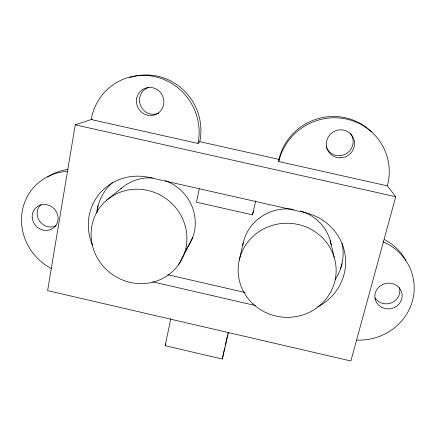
<?xml version="1.0" encoding="UTF-8"?>
<svg xmlns="http://www.w3.org/2000/svg" width="436" height="436" viewBox="0 0 436 436"><rect width="100%" height="100%" fill="white"/><g stroke="black" fill="none" stroke-linecap="round" stroke-linejoin="round"><path stroke-width="0.65" d="M92.356 119.164L75.254 124.832L47.617 290.621L350.882 360.986L395.73 196.729L387.364 185.861L278.778 161.543L278.931 159.369A55.061 53.65 -25.7 0 1 317.544 118.783A55.061 53.65 -25.7 0 1 371.57 131.977M97.015 211.019L97.969 205.688M228.371 332.663L222.316 359.046L165.168 345.715L170.841 318.623M199.274 188.892L196.483 202.179L252.542 214.877L255.725 200.947M222.316 359.046L224.66 347.944M252.542 214.877L253.262 211.487M239.266 260.069L243.228 242.852M225.254 345.301L227.538 335.355M227.837 334.031L228.142 332.706M340.625 268.968L341.998 263.709M165.168 345.715L165.947 343.846M184.27 253.834L192.81 237.211M178.673 264.581L187.649 247.119A44.581 42.842 36.6 0 0 165.255 180.635M198.015 143.455A55.71 53.857 58.8 0 0 154.971 76.676A55.71 53.857 58.8 0 0 91.228 119.54L198.015 143.455L199.813 141.656L278.931 159.369M106.651 200.238L121.775 188.009M75.254 124.832L395.73 196.729M167.697 274.696L245.141 292.512M152.698 281.858L255.452 305.549M330.161 240.231L334.21 257.398M317.664 306.835A52.756 50.745 1.1 0 0 345.181 255.501A52.756 50.745 1.1 0 0 304.862 212.605L149.308 177.457A52.353 50.107 37 0 0 99.67 193.524A52.353 50.107 37 0 0 92.383 244.972M158.927 113.017A13.838 13.374 67.1 0 1 140.55 105.567A13.838 13.374 67.1 0 1 148.518 87.434M129.65 77.624A54.582 52.811 59.3 0 1 182.624 89.276A54.582 52.811 59.3 0 1 199.813 141.656M342.009 243.174A50.538 48.739 0.4 0 1 334.935 279.95M96.803 212.882A50.167 48.151 37.5 0 1 112.842 182.346M382.912 241.675A54.446 51.464 -7.5 0 1 412.543 300.518A54.446 51.464 -7.5 0 1 356.735 340.091M278.778 161.543A56.206 54.74 -25 0 1 346.773 119.148A56.206 54.74 -25 0 1 387.364 185.861M384.563 239.615A53.361 50.511 -7.7 0 1 405.812 260.336M47.638 177.027A52.511 49.448 43.1 0 1 67.962 169.424M56.14 225.734A13.151 12.29 45.2 0 1 39.725 221.297A13.151 12.29 45.2 0 1 40.837 204.691M350.179 133.225A13.963 13.592 -35.6 0 1 345.928 153.892A13.963 13.592 -35.6 0 1 326.215 146.719M399.403 287.689A13.412 12.6 -10.3 0 1 391.637 302.769A13.412 12.6 -10.3 0 1 374.922 297.843M51.443 268.663A53.563 50.358 42.9 0 1 22.171 211.645A53.563 50.358 42.9 0 1 67.64 171.359M120.788 188.881A44.581 42.842 36.6 0 1 152.54 177.932M242.721 245.457A44.881 43.328 1.6 0 1 293.314 209.34M300.388 210.882A44.881 43.328 1.6 0 1 331.267 244.809M136.691 98.454A14.126 13.647 66.5 0 0 154.622 114.891A14.126 13.647 66.5 0 0 159.173 91.129A14.126 13.647 66.5 0 0 136.691 98.454M32.22 217.847A13.412 12.513 45 0 0 52.702 228.48A13.412 12.513 45 0 0 50.456 206.021A13.412 12.513 45 0 0 32.22 217.847M340.636 157.827A14.252 13.87 -35 0 0 352.577 136.37A14.252 13.87 -35 0 0 328.106 137.329A14.252 13.87 -35 0 0 340.636 157.827M381.658 307.282A13.685 12.84 -10 0 0 402.156 295.739A13.685 12.84 -10 0 0 381.68 285.002A13.685 12.84 -10 0 0 381.658 307.282M91.958 243.381A48.652 46.467 35.6 0 0 170.416 273.388A48.652 46.467 35.6 0 0 154.627 192.499A48.652 46.467 35.6 0 0 91.958 243.381M253.082 303.985A49.006 47.044 2.9 0 0 334.679 281.89A49.006 47.044 2.9 0 0 273.661 225.003A49.006 47.044 2.9 0 0 253.082 303.985"/></g></svg>
